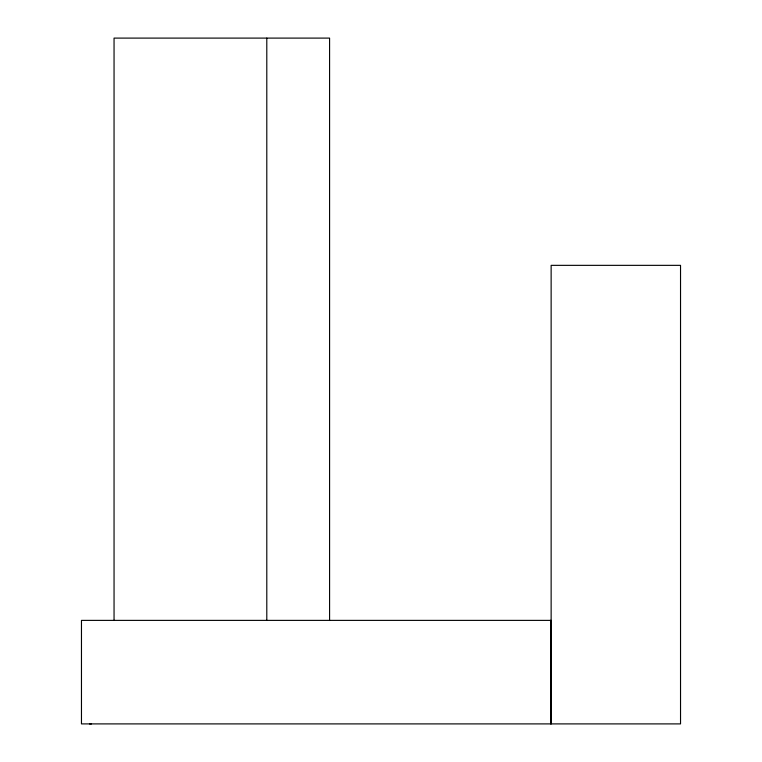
<?xml version="1.0" encoding="UTF-8"?>
<svg xmlns="http://www.w3.org/2000/svg" width="762" height="762" viewBox="0 0 762 762"><rect width="100%" height="100%" fill="white"/><g stroke="black" fill="none" stroke-linecap="round" stroke-linejoin="round"><path stroke-width="1.14" d="M551.107 620.382L81.467 620.382L81.467 723.9L680.533 723.9L680.533 265.347L551.136 265.347L551.136 723.9M550.793 620.382L550.793 723.9M329.584 620.382L329.584 38.1L114.052 38.1L114.052 620.382M266.795 38.1L266.795 620.382M91.469 723.9L89.525 723.9"/></g></svg>
